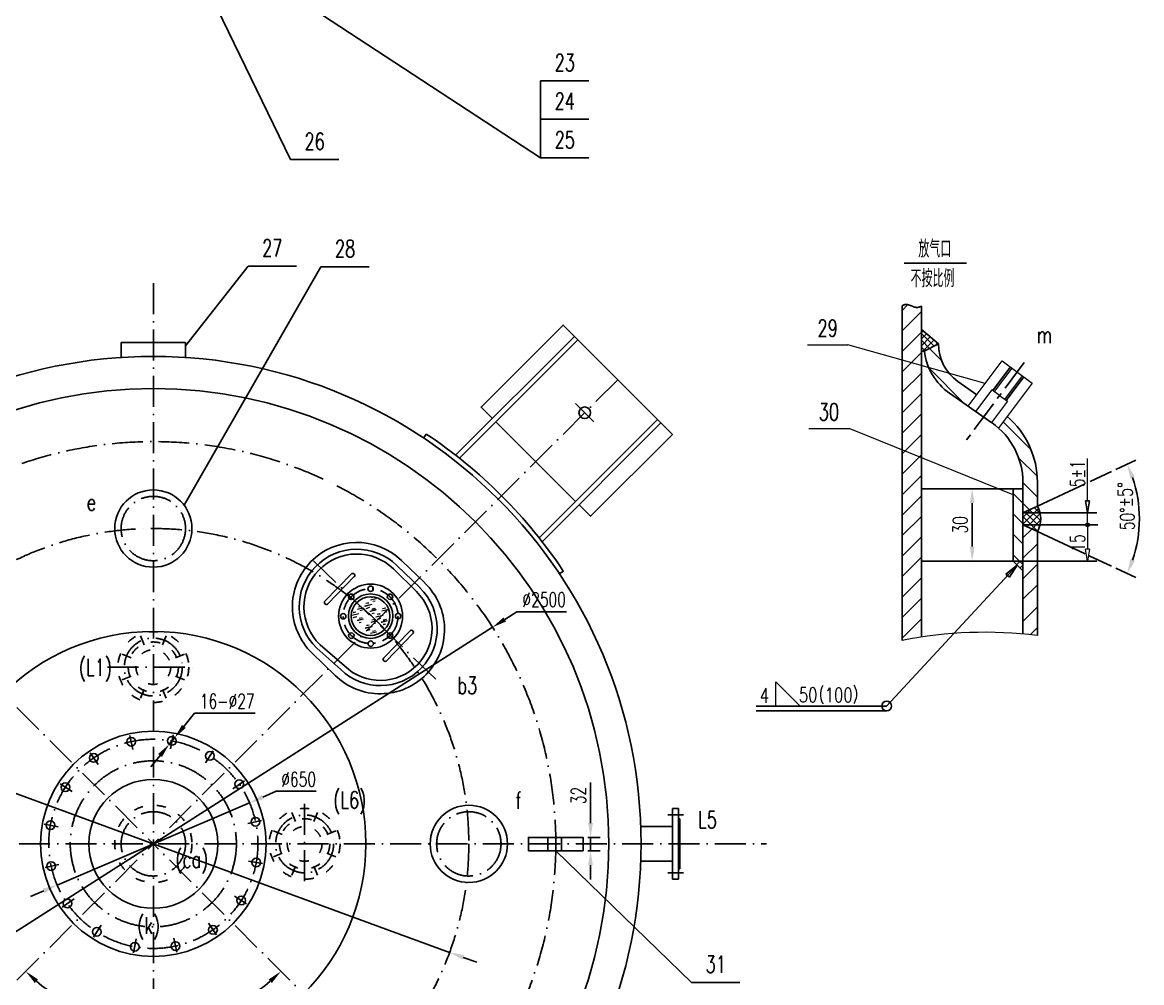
# Model space of a CAD drawing. Extents: x 12993 to 21903, y 2707 to 15322.
# Drawn here: x 15359 to 18836, y 4799 to 7783 of the extents above; entities that cross this region are included whole.
import ezdxf
from ezdxf.enums import TextEntityAlignment as Align

# ---------------------------------------------------------------- set-up
doc = ezdxf.new("R2010")
doc.units = 0
doc.header["$LTSCALE"] = 8
for name, pattern in [('ACAD_ISO03W100', [30, 12, -18]), ('ACAD_ISO10W100', [18, 12, -3, 0, -3]), ('CENTER', [2, 1.25, -0.25, 0.25, -0.25]), ('HIDDEN', [0.375, 0.25, -0.125])]:
    doc.linetypes.add(name, pattern=pattern)
for name, color, linetype in [('1', 1, 'Continuous'), ('2', 7, 'CENTER'), ('3', 7, 'HIDDEN'), ('5', 7, 'Continuous'), ('sb', 1, 'Continuous'), ('tank', 1, 'Continuous'), ('tankx', 2, 'ACAD_ISO10W100'), ('tanky', 7, 'Continuous'), ('图层2', 4, 'ACAD_ISO10W100')]:
    doc.layers.add(name, color=color, linetype=linetype)
doc.styles.add('hzfs', font='simplex.shx', dxfattribs={"width": 0.7, "bigfont": 'hzfs.shx'})
doc.styles.get("Standard").update_dxf_attribs({"font": 'txt', "width": 0.7, "bigfont": 'hztxt.shx'})
doc.dimstyles.new('PVCAD$0', dxfattribs={"dimscale": 15, "dimtxt": 3, "dimasz": 3, "dimexe": 2, "dimexo": 1, "dimgap": 1, "dimtad": 1, "dimdec": 0, "dimzin": 0, "dimdsep": 46, "dimtxsty": 'hzfs', "dimcen": 2.5, "dimclrd": 4, "dimclre": 4, "dimadec": 0, "dimazin": 0, "dimtfac": 1, "dimtmove": 0, "dimatfit": 0, "dimfxl": 1, "dimarcsym": 0})
doc.dimstyles.new('PVCAD$2', dxfattribs={"dimscale": 15, "dimtxt": 3, "dimasz": 3, "dimexe": 2, "dimexo": 1, "dimgap": 1, "dimtad": 2, "dimtih": 1, "dimdec": 0, "dimzin": 0, "dimdsep": 46, "dimtxsty": 'hzfs', "dimcen": 2.5, "dimclrd": 4, "dimclre": 4, "dimadec": 0, "dimazin": 0, "dimtfac": 1, "dimtmove": 0, "dimatfit": 0, "dimfxl": 1, "dimarcsym": 0})
doc.dimstyles.new('PVCAD$3', dxfattribs={"dimscale": 15, "dimtxt": 3, "dimasz": 3, "dimexe": 2, "dimexo": 1, "dimgap": 1, "dimtad": 1, "dimtoh": 1, "dimdec": 0, "dimzin": 0, "dimdsep": 46, "dimtxsty": 'hzfs', "dimcen": 2.5, "dimclrd": 4, "dimclre": 4, "dimadec": 0, "dimazin": 0, "dimtfac": 1, "dimtmove": 0, "dimatfit": 0, "dimfxl": 1, "dimarcsym": 0})

# ---------------------------------------------------------------- blocks, each defined once
blk = doc.blocks.new('*D40')
at = {"layer": '1', "color": 4, "lineweight": -2}
blk.add_arc((15766.1, 5230), 560.4, 229.6019, 265.3981, dxfattribs=at)
at = {"layer": '1', "color": 4}
for points in [[(15397.8, 4797.7), (15408, 4808.7), (15369.8, 4833.7)], [(15721.4, 4678.9), (15720.8, 4663.9), (15766.1, 4669.6)]]:
    blk.add_solid(points, dxfattribs=at)
at = {"layer": 'Defpoints', "color": 0}
for p in [(15766.1, 6972.8), (15766.1, 5230), (15485.9, 4744.7), (14323.6, 3787.5), (15766.1, 3434.9)]:
    blk.add_point(p, dxfattribs=at)
at = {"layer": '1', "color": 0, "insert": (15532.4, 4661.7), "char_height": 45, "attachment_point": 5, "style": 'hzfs'}
blk.add_mtext('45°', dxfattribs=at)
blk = doc.blocks.new('*D41')
at = {"layer": '1', "color": 4, "lineweight": -2}
blk.add_arc((15766.1, 5230), 560.4, 274.6022, 310.3978, dxfattribs=at)
at = {"layer": '1', "color": 4}
for points in [[(16124.2, 4808.7), (16134.4, 4797.7), (16162.4, 4833.7)], [(15811.4, 4663.9), (15810.8, 4678.9), (15766.1, 4669.6)]]:
    blk.add_solid(points, dxfattribs=at)
at = {"layer": 'Defpoints', "color": 0}
for p in [(15766.1, 6972.8), (15766.1, 5230), (16046.3, 4744.7), (17208.6, 3787.5), (15766.1, 3434.9)]:
    blk.add_point(p, dxfattribs=at)
at = {"layer": '1', "color": 0, "insert": (15999.7, 4661.7), "char_height": 45, "attachment_point": 5, "style": 'hzfs'}
blk.add_mtext('45°', dxfattribs=at)
blk = doc.blocks.new('*D42')
at = {"layer": '2', "color": 4, "linetype": 'ByBlock', "lineweight": -2}
for p, q in [((14761.4, 5598.1), (14612.9, 5598.1)), ((14803.7, 5582.6), (14761.4, 5598.1)), ((16686.3, 4892.8), (14845.9, 5567.2)), ((16728.5, 4877.3), (16770.8, 4861.9))]:
    blk.add_line(p, q, dxfattribs=at)
at = {"layer": '2', "color": 4, "linetype": 'ByBlock'}
for points in [[(14806.3, 5589.7), (14801.1, 5575.6), (14845.9, 5567.2)], [(16731.1, 4884.4), (16725.9, 4870.3), (16686.3, 4892.8)]]:
    blk.add_solid(points, dxfattribs=at)
at = {"layer": 'Defpoints', "color": 0, "linetype": 'ByBlock'}
for p in [(14845.9, 5567.2), (16686.3, 4892.8)]:
    blk.add_point(p, dxfattribs=at)
at = {"layer": '2', "color": 0, "linetype": 'ByBlock', "insert": (14679.7, 5635.6), "char_height": 45, "attachment_point": 5, "style": 'hzfs'}
blk.add_mtext('∅1960', dxfattribs=at)
blk = doc.blocks.new('*D43')
at = {"layer": '2', "color": 4, "linetype": 'ByBlock', "lineweight": -2}
for p, q in [((16106.3, 5375.6), (16147.6, 5393.3)), ((16147.6, 5393.3), (16272.1, 5393.3)), ((15467.3, 5102.1), (16064.9, 5357.9)), ((15425.9, 5084.4), (15384.6, 5066.7))]:
    blk.add_line(p, q, dxfattribs=at)
at = {"layer": '2', "color": 4, "linetype": 'ByBlock'}
for points in [[(16103.3, 5382.5), (16109.2, 5368.7), (16064.9, 5357.9)], [(15423, 5091.3), (15428.9, 5077.5), (15467.3, 5102.1)]]:
    blk.add_solid(points, dxfattribs=at)
at = {"layer": 'Defpoints', "color": 0, "linetype": 'ByBlock'}
for p in [(16064.9, 5357.9), (15467.3, 5102.1)]:
    blk.add_point(p, dxfattribs=at)
at = {"layer": '2', "color": 0, "linetype": 'ByBlock', "insert": (16217.4, 5430.8), "char_height": 45, "attachment_point": 5, "style": 'hzfs'}
blk.add_mtext('∅650', dxfattribs=at)
blk = doc.blocks.new('*D44')
at = {"layer": '2', "color": 4, "linetype": 'ByBlock', "lineweight": -2}
for p, q in [((15861, 5595.1), (15894.4, 5635.9)), ((15894.4, 5635.9), (16081.9, 5635.9)), ((15815.4, 5539.4), (15832.5, 5560.3)), ((15786.9, 5504.5), (15758.4, 5469.7))]:
    blk.add_line(p, q, dxfattribs=at)
at = {"layer": '2', "color": 4, "linetype": 'ByBlock'}
for points in [[(15855.2, 5599.8), (15866.8, 5590.3), (15832.5, 5560.3)], [(15781.1, 5509.3), (15792.7, 5499.8), (15815.4, 5539.4)]]:
    blk.add_solid(points, dxfattribs=at)
at = {"layer": 'Defpoints', "color": 0, "linetype": 'ByBlock'}
for p in [(15815.4, 5539.4), (15832.5, 5560.3)]:
    blk.add_point(p, dxfattribs=at)
at = {"layer": '2', "color": 0, "linetype": 'ByBlock', "insert": (15995.7, 5673.4), "char_height": 45, "attachment_point": 5, "style": 'hzfs'}
blk.add_mtext('16-∅27', dxfattribs=at)
blk = doc.blocks.new('*D49')
at = {"layer": '2', "color": 4, "linetype": 'ByBlock', "lineweight": -2}
for p, q in [((16857.5, 5927.3), (16895.4, 5951.6)), ((16895.4, 5951.6), (17049.9, 5951.6)), ((14712.6, 4556.9), (16819.6, 5903.1)), ((14674.7, 4532.6), (14636.8, 4508.4))]:
    blk.add_line(p, q, dxfattribs=at)
at = {"layer": '2', "color": 4, "linetype": 'ByBlock'}
for points in [[(16853.5, 5933.7), (16861.5, 5921), (16819.6, 5903.1)], [(14670.7, 4539), (14678.7, 4526.3), (14712.6, 4556.9)]]:
    blk.add_solid(points, dxfattribs=at)
at = {"layer": 'Defpoints', "color": 0, "linetype": 'ByBlock'}
for p in [(16819.6, 5903.1), (14712.6, 4556.9)]:
    blk.add_point(p, dxfattribs=at)
at = {"layer": '2', "color": 0, "linetype": 'ByBlock', "insert": (16980.2, 5989.1), "char_height": 45, "attachment_point": 5, "style": 'hzfs'}
blk.add_mtext('∅2500', dxfattribs=at)
blk = doc.blocks.new('*D97')
at = {"color": 4, "linetype": 'ByBlock', "lineweight": -2}
for p, q in [((18294.7, 6333.9), (18279.7, 6333.9)), ((18309.7, 6288.9), (18309.7, 6153.9)), ((18294.7, 6108.9), (18279.7, 6108.9))]:
    blk.add_line(p, q, dxfattribs=at)
at = {"color": 4, "linetype": 'ByBlock'}
for points in [[(18302.2, 6288.9), (18317.2, 6288.9), (18309.7, 6333.9)], [(18302.2, 6153.9), (18317.2, 6153.9), (18309.7, 6108.9)]]:
    blk.add_solid(points, dxfattribs=at)
at = {"layer": 'Defpoints', "color": 0, "linetype": 'ByBlock'}
for p in [(18309.7, 6333.9), (18309.7, 6108.9), (18309.7, 6108.9)]:
    blk.add_point(p, dxfattribs=at)
at = {"color": 0, "linetype": 'ByBlock', "lineweight": 13, "insert": (18272.2, 6221.4), "char_height": 45, "attachment_point": 5, "rotation": 90, "style": 'hzfs'}
blk.add_mtext('30', dxfattribs=at)
blk = doc.blocks.new('*D98')
at = {"color": 4, "linetype": 'ByBlock', "lineweight": -2}
for p, q in [((18756.2, 6393.7), (18818.5, 6422.8)), ((18756.2, 6086.7), (18818.5, 6057.6))]:
    blk.add_line(p, q, dxfattribs=at)
blk.add_arc((18427, 6240.2), 402, 341.4166, 18.5834, dxfattribs=at)
at = {"color": 4, "linetype": 'ByBlock'}
for points in [[(18801.1, 6365.5), (18815, 6371.1), (18791.3, 6410.1)], [(18815, 6109.3), (18801.1, 6114.9), (18791.3, 6070.3)]]:
    blk.add_solid(points, dxfattribs=at)
at = {"layer": 'Defpoints', "color": 0, "linetype": 'ByBlock'}
for p in [(18742.6, 6387.4), (18676.5, 6356.5), (18824.7, 6181.9), (18672.9, 6125.5), (18742.6, 6093)]:
    blk.add_point(p, dxfattribs=at)
at = {"color": 0, "linetype": 'ByBlock', "insert": (18791.5, 6240.2), "char_height": 45, "attachment_point": 5, "rotation": 90, "style": 'hzfs'}
blk.add_mtext('50°', dxfattribs=at)
blk = doc.blocks.new('_ClosedBlank')
at = {"color": 0, "linetype": 'ByBlock', "lineweight": -2}
for p, q in [((-1, 0.167), (0, 0)), ((-1, 0.167), (-1, -0.167)), ((0, 0), (-1, -0.167))]:
    blk.add_line(p, q, dxfattribs=at)
blk = doc.blocks.new('*D99')
at = {"color": 4, "linetype": 'ByBlock', "lineweight": -2}
for p, q in [((17124.1, 5294.8), (17124.1, 5420.8)), ((17116.1, 5249.8), (17154.1, 5249.8)), ((17124.1, 5208.8), (17124.1, 5249.8)), ((17116.1, 5208.8), (17154.1, 5208.8)), ((17124.1, 5163.8), (17124.1, 5118.8))]:
    blk.add_line(p, q, dxfattribs=at)
at = {"color": 4, "linetype": 'ByBlock'}
for points in [[(17116.6, 5294.8), (17131.6, 5294.8), (17124.1, 5249.8)], [(17116.6, 5163.8), (17131.6, 5163.8), (17124.1, 5208.8)]]:
    blk.add_solid(points, dxfattribs=at)
at = {"layer": 'Defpoints', "color": 0, "linetype": 'ByBlock'}
for p in [(17101.1, 5249.8), (17124.1, 5249.8), (17101.1, 5208.8)]:
    blk.add_point(p, dxfattribs=at)
at = {"color": 0, "linetype": 'ByBlock', "insert": (17086.6, 5380.3), "char_height": 45, "attachment_point": 5, "rotation": 90, "style": 'hzfs'}
blk.add_mtext('32', dxfattribs=at)

msp = doc.modelspace()

# ---------------------------------------------------------------- linework, layer by layer
at = {"linetype": 'ByBlock'}
for p, q in [((15854.7, 8053.6), (16192.1, 7357.2)), ((17016.1, 5208.8), (17438.2, 4799.5))]:
    msp.add_line(p, q, dxfattribs=at)
for p, q in [((18092.2, 6902.3), (18092.2, 6902.3)), ((18092.2, 6902.3), (18092.2, 6902.3)), ((18092.2, 6902.3), (18092.3, 6902.3)), ((18092.3, 6902.3), (18092.5, 6902.4)), ((18092.5, 6902.4), (18092.8, 6902.6)), ((18092.8, 6902.6), (18093.2, 6902.9)), ((18093.2, 6902.9), (18093.8, 6903.2)), ((18093.8, 6903.2), (18094.7, 6903.6)), ((18094.7, 6903.6), (18095.7, 6904.2)), ((18095.7, 6904.2), (18097, 6904.8)), ((18097, 6904.8), (18098.5, 6905.5)), ((18098.5, 6905.5), (18100.2, 6906)), ((18100.2, 6906), (18102.1, 6906.5)), ((18102.1, 6906.5), (18104.3, 6906.7)), ((18104.3, 6906.7), (18106.6, 6906.7)), ((18106.6, 6906.7), (18109.2, 6906.3)), ((18109.2, 6906.3), (18112, 6905.6)), ((18112, 6905.6), (18114.9, 6904.6)), ((18114.9, 6904.6), (18117.9, 6903.4)), ((18117.9, 6903.4), (18121, 6902.1)), ((18121, 6902.1), (18124.1, 6900.8)), ((18124.1, 6900.8), (18127.2, 6899.6)), ((18127.2, 6899.6), (18130.2, 6898.5)), ((18130.2, 6898.5), (18133.1, 6897.8)), ((18133.1, 6897.8), (18135.8, 6897.4)), ((18135.8, 6897.4), (18138.4, 6897.3)), ((18138.4, 6897.3), (18140.8, 6897.5)), ((18140.8, 6897.5), (18142.9, 6897.9)), ((18142.9, 6897.9), (18144.9, 6898.4)), ((18144.9, 6898.4), (18146.6, 6899)), ((18146.6, 6899), (18148.1, 6899.6)), ((18148.1, 6899.6), (18149.3, 6900.1)), ((18149.3, 6900.1), (18150.2, 6900.5)), ((18150.2, 6900.5), (18151, 6900.8)), ((18151, 6900.8), (18151.5, 6901.1)), ((18151.5, 6901.1), (18151.8, 6901.2)), ((18151.8, 6901.2), (18152, 6901.3)), ((18152, 6901.3), (18152.2, 6901.4)), ((18152.1, 6901.3), (18152.2, 6901.4))]:
    msp.add_line(p, q)
at = {"linetype": 'ByBlock', "lineweight": 13}
for p, q in [((18350.2, 6660.8), (17923.2, 6781.5)), ((18437.2, 6315.2), (17927.2, 6521.3))]:
    msp.add_line(p, q, dxfattribs=at)
at = {"color": 4, "linetype": 'ByBlock', "lineweight": 13}
for p, q in [((18668.1, 6296.4), (18668.1, 6427.2)), ((18684.6, 6258.9), (18643.1, 6258.9)), ((18668.1, 6221.4), (18668.1, 6258.9)), ((18684.6, 6221.4), (18643.1, 6221.4)), ((18687, 6221.4), (18643.1, 6221.4)), ((18668.1, 6221.4), (18668.1, 6146.4)), ((18668.1, 6183.9), (18668.1, 6146.4)), ((18684.6, 6108.9), (18643.1, 6108.9))]:
    msp.add_line(p, q, dxfattribs=at)
at = {"lineweight": 5}
for p, q in [((16457.5, 5991.6), (16440.6, 5987.1)), ((16457.7, 5991.7), (16440.7, 5987.2)), ((16457.6, 5991.6), (16440.7, 5987.1)), ((16457.6, 5991.5), (16440.7, 5987)), ((16457.7, 5991.6), (16440.8, 5987.1)), ((16457.7, 5991.6), (16440.8, 5987.1)), ((16457.7, 5991.5), (16440.8, 5987)), ((16457.7, 5991.4), (16440.8, 5986.9)), ((16457.7, 5991.4), (16440.8, 5986.9)), ((16457.8, 5991.6), (16440.9, 5987.1)), ((16457.8, 5991.4), (16440.9, 5986.9)), ((16457.9, 5991.5), (16441, 5987)), ((16452.9, 5996.4), (16443.8, 5994.2)), ((16455.2, 5984.5), (16448.2, 5982.9)), ((16404.3, 5945.3), (16382.4, 5940)), ((16404.2, 5945.2), (16382.4, 5939.9)), ((16404.3, 5945.2), (16382.4, 5939.9)), ((16404.4, 5945.4), (16382.5, 5940.1)), ((16404.4, 5945.2), (16382.5, 5939.9)), ((16404.4, 5945.1), (16382.5, 5939.8)), ((16404.4, 5945.4), (16382.6, 5940.2)), ((16404.5, 5945.4), (16382.6, 5940.1)), ((16404.4, 5945.3), (16382.6, 5940)), ((16404.4, 5945.2), (16382.6, 5939.9)), ((16404.6, 5945.3), (16382.7, 5940)), ((16404.5, 5945.2), (16382.7, 5939.9)), ((16404.6, 5945.2), (16382.7, 5939.9)), ((16404.5, 5945.1), (16382.7, 5939.8)), ((16404.6, 5945.2), (16382.8, 5939.9)), ((16394.9, 5950), (16386.5, 5948.5)), ((16395.1, 5950.2), (16386.6, 5948.6)), ((16395, 5950.1), (16386.6, 5948.6)), ((16395, 5950), (16386.6, 5948.4)), ((16395.1, 5950), (16386.6, 5948.5)), ((16395.1, 5949.9), (16386.6, 5948.4)), ((16395.2, 5950.2), (16386.7, 5948.7)), ((16395.2, 5950.1), (16386.7, 5948.6)), ((16395.2, 5950), (16386.7, 5948.4)), ((16395.2, 5949.8), (16386.7, 5948.3)), ((16395.2, 5950.2), (16386.8, 5948.6)), ((16395.3, 5950.1), (16386.8, 5948.6)), ((16395.2, 5950), (16386.8, 5948.5)), ((16395.3, 5950), (16386.8, 5948.4)), ((16395.2, 5949.9), (16386.8, 5948.4)), ((16395.4, 5950), (16386.9, 5948.5)), ((16417.4, 5963.2), (16400.5, 5958.7)), ((16417.4, 5963.1), (16400.5, 5958.6)), ((16417.4, 5963), (16400.5, 5958.5)), ((16417.5, 5963.2), (16400.6, 5958.7)), ((16417.5, 5963.1), (16400.6, 5958.6)), ((16417.5, 5963), (16400.6, 5958.5)), ((16417.6, 5963.2), (16400.7, 5958.7)), ((16417.6, 5963), (16400.7, 5958.5)), ((16417.6, 5962.9), (16400.7, 5958.4)), ((16417.7, 5963.1), (16400.8, 5958.6)), ((16417.7, 5963), (16400.8, 5958.5)), ((16417.7, 5963), (16400.8, 5958.5)), ((16412.8, 5968), (16403.6, 5965.7)), ((16415.1, 5956), (16408, 5954.5)), ((16444.4, 5973.7), (16422.5, 5968.4)), ((16444.4, 5973.8), (16422.6, 5968.5)), ((16444.5, 5973.8), (16422.6, 5968.5)), ((16444.4, 5973.6), (16422.6, 5968.3)), ((16444.6, 5973.9), (16422.7, 5968.6)), ((16444.6, 5973.8), (16422.7, 5968.5)), ((16444.5, 5973.7), (16422.7, 5968.4)), ((16444.6, 5973.6), (16422.7, 5968.3)), ((16444.5, 5973.5), (16422.7, 5968.3)), ((16444.6, 5973.5), (16422.7, 5968.2)), ((16444.6, 5973.8), (16422.8, 5968.5)), ((16444.6, 5973.7), (16422.8, 5968.4)), ((16444.6, 5973.5), (16422.8, 5968.3)), ((16444.7, 5973.8), (16422.9, 5968.5)), ((16444.8, 5973.7), (16422.9, 5968.4)), ((16444.7, 5973.6), (16422.9, 5968.3)), ((16436.7, 5964.4), (16426.2, 5960.7)), ((16436.8, 5964.4), (16426.2, 5960.7)), ((16436.8, 5964.3), (16426.2, 5960.6)), ((16436.9, 5964.5), (16426.3, 5960.8)), ((16436.9, 5964.4), (16426.3, 5960.7)), ((16436.9, 5964.2), (16426.3, 5960.5)), ((16436.9, 5964.6), (16426.4, 5960.9)), ((16437, 5964.5), (16426.4, 5960.8)), ((16436.9, 5964.4), (16426.4, 5960.8)), ((16437, 5964.4), (16426.4, 5960.7)), ((16436.9, 5964.3), (16426.4, 5960.6)), ((16436.9, 5964.2), (16426.4, 5960.5)), ((16437, 5964.2), (16426.4, 5960.5)), ((16437.1, 5964.5), (16426.5, 5960.8)), ((16437.1, 5964.3), (16426.5, 5960.6)), ((16435.1, 5978.5), (16426.6, 5977)), ((16437.1, 5964.4), (16426.6, 5960.7)), ((16435.2, 5978.6), (16426.7, 5977)), ((16435.2, 5978.4), (16426.7, 5976.9)), ((16435.3, 5978.7), (16426.8, 5977.2)), ((16435.2, 5978.6), (16426.8, 5977.1)), ((16435.3, 5978.6), (16426.8, 5977)), ((16435.2, 5978.5), (16426.8, 5977)), ((16435.2, 5978.4), (16426.8, 5976.8)), ((16435.3, 5978.4), (16426.8, 5976.9)), ((16435.3, 5978.3), (16426.8, 5976.7)), ((16435.4, 5978.6), (16426.9, 5977.1)), ((16435.4, 5978.5), (16426.9, 5977)), ((16435.4, 5978.4), (16426.9, 5976.8)), ((16435.4, 5978.6), (16427, 5977)), ((16435.5, 5978.5), (16427, 5977)), ((16435.4, 5978.4), (16427, 5976.9)), ((16457.3, 5956.9), (16439, 5952.4)), ((16457.4, 5957), (16439.1, 5952.5)), ((16457.4, 5956.8), (16439.1, 5952.3)), ((16457.5, 5957.1), (16439.2, 5952.5)), ((16457.5, 5957.1), (16439.2, 5952.6)), ((16457.5, 5957), (16439.2, 5952.5)), ((16457.5, 5956.9), (16439.2, 5952.4)), ((16457.5, 5956.8), (16439.2, 5952.2)), ((16457.6, 5956.8), (16439.2, 5952.3)), ((16457.6, 5956.7), (16439.2, 5952.2)), ((16457.6, 5957.1), (16439.3, 5952.5)), ((16457.6, 5956.9), (16439.3, 5952.4)), ((16457.6, 5956.8), (16439.3, 5952.3)), ((16457.7, 5957), (16439.4, 5952.5)), ((16457.8, 5956.9), (16439.4, 5952.4)), ((16457.7, 5956.8), (16439.4, 5952.3)), ((16452.2, 5946.9), (16445.1, 5945.3)), ((16454.4, 5961.1), (16445.3, 5958.8)), ((16445.3, 5958.8), (16445.8, 5959)), ((16454.6, 5961.3), (16445.4, 5959)), ((16454.5, 5961.2), (16445.4, 5958.9)), ((16454.6, 5961.1), (16445.4, 5958.9)), ((16454.5, 5961), (16445.4, 5958.8)), ((16454.6, 5961), (16445.4, 5958.7)), ((16454.7, 5961.3), (16445.5, 5959.1)), ((16454.7, 5961.2), (16445.5, 5958.9)), ((16454.7, 5961), (16445.5, 5958.8)), ((16454.7, 5960.9), (16445.5, 5958.6)), ((16454.7, 5961.3), (16445.6, 5959)), ((16454.8, 5961.2), (16445.6, 5958.9)), ((16454.7, 5961.1), (16445.6, 5958.9)), ((16454.7, 5961), (16445.6, 5958.7)), ((16454.8, 5961), (16445.6, 5958.8)), ((16454.9, 5961.1), (16445.7, 5958.9)), ((16492.5, 5957.6), (16475.6, 5953.1)), ((16492.6, 5957.7), (16475.7, 5953.2)), ((16492.6, 5957.5), (16475.7, 5953)), ((16492.8, 5957.8), (16475.8, 5953.3)), ((16492.7, 5957.7), (16475.8, 5953.2)), ((16492.7, 5957.6), (16475.8, 5953.1)), ((16492.7, 5957.5), (16475.8, 5953)), ((16492.8, 5957.7), (16475.9, 5953.2)), ((16492.8, 5957.7), (16475.9, 5953.2)), ((16492.8, 5957.6), (16475.9, 5953.1)), ((16492.8, 5957.5), (16475.9, 5953)), ((16492.8, 5957.5), (16475.9, 5953)), ((16492.8, 5957.4), (16475.9, 5952.9)), ((16492.9, 5957.7), (16476, 5953.2)), ((16492.9, 5957.5), (16476, 5953)), ((16493, 5957.6), (16476.1, 5953.1)), ((16487.5, 5962.5), (16478.4, 5960.2)), ((16487.6, 5962.5), (16478.4, 5960.3)), ((16487.6, 5962.4), (16478.4, 5960.1)), ((16487.7, 5962.6), (16478.5, 5960.3)), ((16487.7, 5962.5), (16478.5, 5960.2)), ((16487.7, 5962.3), (16478.5, 5960.1)), ((16487.7, 5962.7), (16478.6, 5960.4)), ((16487.8, 5962.6), (16478.6, 5960.4)), ((16487.7, 5962.5), (16478.6, 5960.3)), ((16487.8, 5962.5), (16478.6, 5960.2)), ((16487.7, 5962.4), (16478.6, 5960.1)), ((16487.7, 5962.3), (16478.6, 5960)), ((16487.8, 5962.3), (16478.6, 5960.1)), ((16487.9, 5962.5), (16478.7, 5960.3)), ((16487.9, 5962.4), (16478.7, 5960.1)), ((16487.9, 5962.5), (16478.8, 5960.2)), ((16489.9, 5950.6), (16482.8, 5949)), ((16489.8, 5950.5), (16482.8, 5949)), ((16489.9, 5950.4), (16482.8, 5948.9)), ((16490, 5950.6), (16482.9, 5949.1)), ((16490, 5950.5), (16482.9, 5949)), ((16490, 5950.3), (16482.9, 5948.8)), ((16490, 5950.7), (16483, 5949.2)), ((16490, 5950.6), (16483, 5949)), ((16490, 5950.4), (16483, 5948.9)), ((16490, 5950.3), (16483, 5948.7)), ((16490.1, 5950.6), (16483.1, 5949.1)), ((16490.2, 5950.6), (16483.1, 5949)), ((16490.1, 5950.5), (16483.1, 5949)), ((16490.2, 5950.4), (16483.1, 5948.9)), ((16490.1, 5950.3), (16483.1, 5948.8)), ((16490.2, 5950.5), (16483.2, 5949)), ((16404.4, 5945), (16382.6, 5939.7)), ((16396.6, 5935.9), (16386, 5932.2)), ((16396.6, 5936), (16386.1, 5932.3)), ((16396.6, 5935.8), (16386.1, 5932.1)), ((16396.7, 5936.1), (16386.2, 5932.4)), ((16396.8, 5936.1), (16386.2, 5932.4)), ((16396.8, 5936), (16386.2, 5932.3)), ((16396.7, 5935.9), (16386.2, 5932.2)), ((16396.7, 5935.8), (16386.2, 5932.1)), ((16396.8, 5935.8), (16386.2, 5932.1)), ((16396.8, 5935.7), (16386.2, 5932)), ((16396.9, 5936.1), (16386.3, 5932.4)), ((16396.9, 5935.9), (16386.3, 5932.2)), ((16396.9, 5935.8), (16386.3, 5932.1)), ((16396.9, 5936), (16386.4, 5932.3)), ((16397, 5935.9), (16386.4, 5932.2)), ((16396.9, 5935.8), (16386.4, 5932.2)), ((16417.2, 5928.5), (16398.9, 5923.9)), ((16417.3, 5928.5), (16398.9, 5924)), ((16417.3, 5928.6), (16399, 5924.1)), ((16417.3, 5928.5), (16399, 5923.9)), ((16417.3, 5928.4), (16399, 5923.9)), ((16417.3, 5928.3), (16399, 5923.8)), ((16417.4, 5928.7), (16399.1, 5924.1)), ((16417.4, 5928.5), (16399.1, 5924)), ((16417.4, 5928.4), (16399.1, 5923.9)), ((16417.4, 5928.2), (16399.1, 5923.7)), ((16417.5, 5928.6), (16399.2, 5924.1)), ((16417.5, 5928.5), (16399.2, 5923.9)), ((16417.5, 5928.5), (16399.2, 5924)), ((16417.6, 5928.4), (16399.2, 5923.9)), ((16417.5, 5928.3), (16399.2, 5923.8)), ((16417.6, 5928.5), (16399.3, 5923.9)), ((16412, 5918.4), (16405, 5916.9)), ((16414.3, 5932.7), (16405.1, 5930.4)), ((16405.1, 5930.4), (16405.7, 5930.5)), ((16414.4, 5932.7), (16405.2, 5930.5)), ((16414.4, 5932.6), (16405.2, 5930.3)), ((16414.4, 5932.8), (16405.3, 5930.5)), ((16414.4, 5932.7), (16405.3, 5930.4)), ((16414.4, 5932.5), (16405.3, 5930.2)), ((16414.5, 5932.9), (16405.4, 5930.6)), ((16414.6, 5932.8), (16405.4, 5930.5)), ((16414.5, 5932.7), (16405.4, 5930.5)), ((16414.6, 5932.7), (16405.4, 5930.4)), ((16414.5, 5932.6), (16405.4, 5930.3)), ((16414.6, 5932.5), (16405.4, 5930.3)), ((16414.5, 5932.4), (16405.4, 5930.2)), ((16414.7, 5932.7), (16405.5, 5930.5)), ((16414.7, 5932.6), (16405.5, 5930.3)), ((16414.7, 5932.7), (16405.6, 5930.4)), ((16458.9, 5922.9), (16442, 5918.4)), ((16458.9, 5922.9), (16442, 5918.4)), ((16458.9, 5922.8), (16442, 5918.3)), ((16459, 5923), (16442.1, 5918.5)), ((16459, 5922.9), (16442.1, 5918.4)), ((16459, 5922.7), (16442.1, 5918.2)), ((16459.1, 5922.9), (16442.2, 5918.4)), ((16459.1, 5922.9), (16442.2, 5918.4)), ((16459.1, 5922.8), (16442.2, 5918.3)), ((16459.1, 5922.7), (16442.2, 5918.2)), ((16459.1, 5922.7), (16442.2, 5918.2)), ((16459.2, 5922.8), (16442.3, 5918.3)), ((16454.3, 5927.7), (16445.1, 5925.5)), ((16456.6, 5915.8), (16449.5, 5914.2)), ((16479.4, 5939.7), (16457.5, 5934.4)), ((16479.5, 5939.8), (16457.6, 5934.5)), ((16479.5, 5939.6), (16457.6, 5934.4)), ((16479.5, 5939.9), (16457.7, 5934.6)), ((16479.6, 5939.9), (16457.7, 5934.6)), ((16479.6, 5939.8), (16457.7, 5934.5)), ((16479.5, 5939.7), (16457.7, 5934.4)), ((16479.5, 5939.6), (16457.7, 5934.3)), ((16479.7, 5939.9), (16457.8, 5934.6)), ((16479.7, 5939.7), (16457.8, 5934.4)), ((16479.6, 5939.6), (16457.8, 5934.4)), ((16479.7, 5939.6), (16457.8, 5934.3)), ((16479.6, 5939.5), (16457.8, 5934.2)), ((16479.7, 5939.8), (16457.9, 5934.5)), ((16479.7, 5939.6), (16457.9, 5934.4)), ((16479.8, 5939.7), (16458, 5934.4)), ((16471.7, 5930.4), (16461.2, 5926.7)), ((16471.8, 5930.5), (16461.3, 5926.8)), ((16471.9, 5930.5), (16461.3, 5926.8)), ((16471.9, 5930.4), (16461.3, 5926.7)), ((16471.8, 5930.3), (16461.3, 5926.6)), ((16471.9, 5930.3), (16461.3, 5926.6)), ((16472, 5930.6), (16461.4, 5926.9)), ((16472, 5930.5), (16461.4, 5926.8)), ((16472, 5930.3), (16461.4, 5926.6)), ((16472, 5930.2), (16461.4, 5926.5)), ((16472, 5930.5), (16461.5, 5926.9)), ((16472.1, 5930.5), (16461.5, 5926.8)), ((16472, 5930.4), (16461.5, 5926.7)), ((16472, 5930.3), (16461.5, 5926.6)), ((16472.1, 5930.3), (16461.5, 5926.6)), ((16472.2, 5930.4), (16461.6, 5926.7)), ((16470.2, 5944.6), (16461.7, 5943)), ((16470.1, 5944.5), (16461.7, 5943)), ((16470.2, 5944.5), (16461.7, 5942.9)), ((16470.3, 5944.7), (16461.8, 5943.1)), ((16470.3, 5944.5), (16461.8, 5943)), ((16470.3, 5944.4), (16461.8, 5942.8)), ((16470.3, 5944.7), (16461.9, 5943.2)), ((16470.4, 5944.7), (16461.9, 5943.1)), ((16470.3, 5944.6), (16461.9, 5943.1)), ((16470.3, 5944.5), (16461.9, 5942.9)), ((16470.4, 5944.5), (16461.9, 5943)), ((16470.4, 5944.4), (16461.9, 5942.8)), ((16470.3, 5944.3), (16461.9, 5942.8)), ((16470.5, 5944.6), (16462, 5943.1)), ((16470.5, 5944.5), (16462, 5942.9)), ((16470.5, 5944.5), (16462.1, 5943)), ((16492.4, 5922.9), (16474, 5918.4)), ((16492.4, 5923), (16474.1, 5918.5)), ((16492.4, 5922.9), (16474.1, 5918.3)), ((16492.5, 5923.1), (16474.2, 5918.6)), ((16492.5, 5922.9), (16474.2, 5918.4)), ((16492.5, 5922.8), (16474.2, 5918.3)), ((16492.6, 5923.2), (16474.3, 5918.6)), ((16492.6, 5923.1), (16474.3, 5918.6)), ((16492.6, 5923), (16474.3, 5918.5)), ((16492.6, 5922.9), (16474.3, 5918.3)), ((16492.6, 5922.9), (16474.3, 5918.4)), ((16492.7, 5922.8), (16474.3, 5918.3)), ((16492.6, 5922.7), (16474.3, 5918.2)), ((16492.7, 5923), (16474.4, 5918.5)), ((16492.7, 5922.9), (16474.4, 5918.4)), ((16492.8, 5922.9), (16474.5, 5918.4)), ((16486.9, 5913), (16479.8, 5911.4)), ((16486.9, 5913), (16479.9, 5911.5)), ((16486.9, 5912.9), (16479.9, 5911.4)), ((16487.1, 5913.2), (16480, 5911.6)), ((16487, 5913.1), (16480, 5911.6)), ((16487, 5913), (16480, 5911.4)), ((16487.1, 5913), (16480, 5911.5)), ((16487.1, 5912.9), (16480, 5911.4)), ((16487, 5912.8), (16480, 5911.3)), ((16487.1, 5912.7), (16480, 5911.2)), ((16487.1, 5913.1), (16480.1, 5911.6)), ((16487.1, 5913), (16480.1, 5911.4)), ((16487.1, 5912.8), (16480.1, 5911.3)), ((16487.2, 5913), (16480.2, 5911.5)), ((16487.3, 5913), (16480.2, 5911.4)), ((16487.2, 5912.9), (16480.2, 5911.4)), ((16489.5, 5927.1), (16480.3, 5924.9)), ((16480.3, 5924.9), (16480.8, 5925)), ((16489.5, 5927.2), (16480.4, 5924.9)), ((16489.5, 5927.1), (16480.4, 5924.8)), ((16489.7, 5927.4), (16480.5, 5925.1)), ((16489.6, 5927.3), (16480.5, 5925)), ((16489.7, 5927.2), (16480.5, 5924.9)), ((16489.6, 5927.1), (16480.5, 5924.9)), ((16489.7, 5927.1), (16480.5, 5924.8)), ((16489.6, 5927), (16480.5, 5924.7)), ((16489.7, 5926.9), (16480.5, 5924.7)), ((16489.8, 5927.3), (16480.6, 5925)), ((16489.8, 5927.1), (16480.6, 5924.9)), ((16489.8, 5927), (16480.6, 5924.7)), ((16489.8, 5927.2), (16480.7, 5925)), ((16489.8, 5927.1), (16480.7, 5924.8)), ((16489.9, 5927.1), (16480.7, 5924.9)), ((16445.8, 5905.1), (16423.9, 5899.8)), ((16445.7, 5905), (16423.9, 5899.7)), ((16445.8, 5904.9), (16423.9, 5899.6)), ((16445.8, 5905.1), (16424, 5899.8)), ((16445.8, 5905), (16424, 5899.7)), ((16445.8, 5904.8), (16424, 5899.6)), ((16445.9, 5905.2), (16424.1, 5899.9)), ((16445.9, 5905.1), (16424.1, 5899.8)), ((16446, 5905.1), (16424.1, 5899.8)), ((16446, 5905), (16424.1, 5899.7)), ((16445.9, 5904.9), (16424.1, 5899.6)), ((16445.9, 5904.8), (16424.1, 5899.5)), ((16446, 5904.8), (16424.1, 5899.6)), ((16446.1, 5905.1), (16424.2, 5899.8)), ((16446.1, 5904.9), (16424.2, 5899.6)), ((16446.1, 5905), (16424.3, 5899.7)), ((16438.1, 5895.7), (16427.5, 5892)), ((16438.1, 5895.7), (16427.6, 5892.1)), ((16438.1, 5895.6), (16427.6, 5891.9)), ((16438.3, 5895.9), (16427.7, 5892.2)), ((16438.2, 5895.8), (16427.7, 5892.1)), ((16438.2, 5895.7), (16427.7, 5892)), ((16438.3, 5895.7), (16427.7, 5892.1)), ((16438.3, 5895.6), (16427.7, 5891.9)), ((16438.2, 5895.5), (16427.7, 5891.8)), ((16438.3, 5895.5), (16427.7, 5891.8)), ((16438.3, 5895.8), (16427.8, 5892.1)), ((16438.3, 5895.7), (16427.8, 5892)), ((16438.3, 5895.5), (16427.8, 5891.8)), ((16438.4, 5895.8), (16427.9, 5892.1)), ((16438.5, 5895.7), (16427.9, 5892)), ((16438.4, 5895.6), (16427.9, 5891.9)), ((16436.5, 5909.9), (16428, 5908.3)), ((16436.4, 5909.8), (16428, 5908.3)), ((16436.5, 5909.7), (16428, 5908.2)), ((16436.6, 5909.9), (16428.1, 5908.4)), ((16436.6, 5909.8), (16428.1, 5908.3)), ((16436.6, 5909.7), (16428.1, 5908.1)), ((16436.6, 5910), (16428.2, 5908.5)), ((16436.6, 5909.9), (16428.2, 5908.3)), ((16436.6, 5909.7), (16428.2, 5908.2)), ((16436.6, 5909.6), (16428.2, 5908)), ((16436.7, 5909.9), (16428.3, 5908.4)), ((16436.8, 5909.9), (16428.3, 5908.3)), ((16436.7, 5909.8), (16428.3, 5908.3)), ((16436.7, 5909.7), (16428.3, 5908.1)), ((16436.8, 5909.7), (16428.3, 5908.2)), ((16436.9, 5909.8), (16428.4, 5908.3)), ((16458.8, 5888.3), (16440.4, 5883.8)), ((16458.7, 5888.2), (16440.4, 5883.7)), ((16458.8, 5888.1), (16440.4, 5883.6)), ((16458.8, 5888.4), (16440.5, 5883.8)), ((16458.8, 5888.2), (16440.5, 5883.7)), ((16458.8, 5888.1), (16440.5, 5883.5)), ((16458.9, 5888.4), (16440.6, 5883.9)), ((16459, 5888.4), (16440.6, 5883.8)), ((16458.9, 5888.3), (16440.6, 5883.8)), ((16458.9, 5888.1), (16440.6, 5883.6)), ((16458.9, 5888), (16440.6, 5883.5)), ((16459, 5888.3), (16440.7, 5883.8)), ((16459, 5888.2), (16440.7, 5883.7)), ((16459, 5888.1), (16440.7, 5883.6)), ((16459, 5888.1), (16440.7, 5883.6)), ((16459.1, 5888.2), (16440.8, 5883.7)), ((16453.5, 5878.2), (16446.5, 5876.6)), ((16455.8, 5892.4), (16446.6, 5890.1)), ((16446.6, 5890.1), (16447.1, 5890.3)), ((16455.9, 5892.5), (16446.7, 5890.2)), ((16455.9, 5892.3), (16446.7, 5890.1)), ((16455.9, 5892.6), (16446.8, 5890.3)), ((16456, 5892.6), (16446.8, 5890.4)), ((16456, 5892.5), (16446.8, 5890.2)), ((16455.9, 5892.4), (16446.8, 5890.2)), ((16455.9, 5892.3), (16446.8, 5890)), ((16456, 5892.3), (16446.8, 5890.1)), ((16456.1, 5892.6), (16446.9, 5890.3)), ((16456.1, 5892.4), (16446.9, 5890.2)), ((16456.1, 5892.3), (16446.9, 5890)), ((16456, 5892.2), (16446.9, 5889.9)), ((16456.1, 5892.5), (16447, 5890.2)), ((16456.1, 5892.3), (16447, 5890.1)), ((16456.2, 5892.4), (16447.1, 5890.2))]:
    msp.add_line(p, q, dxfattribs=at)
at = {"color": 7, "linetype": 'ByBlock', "lineweight": 13}
for p, q in [((17699.9, 5658.4), (17699.9, 5733.4)), ((17699.9, 5733.4), (17774.9, 5658.4))]:
    msp.add_line(p, q, dxfattribs=at)
at = {"linetype": 'ByBlock', "lineweight": 13}
msp.add_circle((18668.1, 6221.4), 5.95, dxfattribs=at)
msp.add_arc((18348.4, 4567.8), 1319.7, 82.87, 101.1947, dxfattribs=at)
at = {"layer": '1'}
for p, q in [((18092.2, 6902.3), (18092.2, 5862.4)), ((18152.2, 6901.4), (18152.2, 5872.8)), ((18152.2, 6828.9), (18204.7, 6783.9)), ((18161, 6761.4), (18204.7, 6783.9)), ((18161, 6761.4), (18152.2, 6761.4)), ((18324.2, 6626.1), (18265.4, 6667.2)), ((18371.2, 6538.2), (18239.6, 6630.3)), ((18467.2, 6333.9), (18152.2, 6333.9)), ((18437.2, 6108.9), (18437.2, 6333.9)), ((18467.2, 6258.9), (18467.2, 6353.9)), ((18512.2, 6279.9), (18512.2, 6353.9)), ((18467.2, 6258.9), (18512.2, 6279.9)), ((18467.2, 5882.1), (18467.2, 6258.9)), ((18467.2, 6221.4), (18512.2, 6200.5)), ((18512.2, 5877.3), (18512.2, 6200.5)), ((18467.2, 6108.9), (18152.2, 6108.9)), ((18437.2, 6108.9), (18467.2, 6078.9))]:
    msp.add_line(p, q, dxfattribs=at)
at = {"layer": '1', "linetype": 'ByBlock', "lineweight": 13}
for p, q in [((18297.4, 6590.1), (18403, 6731.5)), ((18403, 6731.5), (18496.2, 6661.9)), ((18378.7, 6635.7), (18433.4, 6708.8)), ((18411.2, 6611.4), (18465.9, 6684.6)), ((18370.8, 6641.6), (18320.2, 6573.9)), ((18395, 6623.6), (18370.8, 6641.6)), ((18496.2, 6661.9), (18390.7, 6520.5)), ((18395, 6623.6), (18419.2, 6605.5)), ((18419.2, 6605.5), (18369.7, 6539.2))]:
    msp.add_line(p, q, dxfattribs=at)
at = {"layer": '1'}
for centre, radius in [((15766.1, 5230), 660), ((15766.1, 5230), 350), ((15823.9, 5549.8), 13.5), ((15697.1, 5547.6), 13.5), ((15580.9, 5497), 13.5), ((15941.9, 5503.3), 13.5), ((15766.1, 5230), 200.3), ((16033.1, 5415.2), 13.5), ((15492.8, 5405.8), 13.5), ((15446.3, 5287.8), 13.5), ((16083.7, 5298.9), 13.5), ((16085.9, 5172.2), 13.5), ((15448.5, 5161), 13.5), ((15499.1, 5044.7), 13.5), ((16039.4, 5054.2), 13.5), ((15951.4, 4963), 13.5), ((15590.3, 4956.7), 13.5), ((15708.3, 4910.2), 13.5), ((15835.1, 4912.4), 13.5)]:
    msp.add_circle(centre, radius, dxfattribs=at)
for centre, radius, start, end in [((18347.2, 6783.9), 142.5, 180, 235), ((18347.2, 6783.9), 187.5, 186.8921, 235), ((18242.2, 6353.9), 225, 0, 55), ((18242.2, 6353.9), 270, 0, 49.1514), ((18444.3, 6240.2), 78.7, 329.6628, 30.3372)]:
    msp.add_arc(centre, radius, start, end, dxfattribs=at)
at = {"layer": '2', "linetype": 'ByBlock'}
for p, q in [((15866.1, 6788.7), (15666.1, 6788.7)), ((15666.1, 6788.7), (15666.1, 6741.7)), ((15866.1, 6788.7), (15866.1, 6741.7))]:
    msp.add_line(p, q, dxfattribs=at)
at = {"layer": '3'}
msp.add_line((17638.7, 5643.4), (18043.8, 5643.4), dxfattribs=at)
at = {"layer": '5'}
for p, q in [((18098.4, 7035.3), (18291.6, 7035.3)), ((18092.2, 6888), (18110.3, 6906.1)), ((18092.2, 6824.3), (18152.2, 6884.3)), ((18092.2, 6760.7), (18152.2, 6820.7)), ((18152.2, 6820.7), (18156.6, 6825.1)), ((18191.5, 6777.2), (18152.2, 6816.5)), ((18152.2, 6799.5), (18168, 6815.3)), ((18152.2, 6778.3), (18179.5, 6805.6)), ((18177.5, 6769.9), (18152.2, 6795.3)), ((18156.6, 6761.4), (18190.9, 6795.8)), ((18195.6, 6779.3), (18202.3, 6786)), ((18092.2, 6697.1), (18152.2, 6757.1)), ((18163.5, 6762.7), (18152.2, 6774.1)), ((18213.8, 6733.6), (18177.5, 6769.9)), ((18374.3, 6639), (18429, 6712.1)), ((18092.2, 6633.4), (18152.2, 6693.4)), ((18285.9, 6597.9), (18175.7, 6708.2)), ((18415.7, 6608.1), (18470.3, 6681.3)), ((18092.2, 6569.8), (18152.2, 6629.8)), ((18323, 6624.5), (18315, 6632.5)), ((18092.2, 6506.1), (18152.2, 6566.1)), ((18492.6, 6454.9), (18406.2, 6541.3)), ((18092.2, 6442.5), (18152.2, 6502.5)), ((18092.2, 6378.9), (18152.2, 6438.9)), ((18511.5, 6372.3), (18453.9, 6429.9)), ((18092.2, 6315.2), (18152.2, 6375.2)), ((18676.5, 6356.5), (18742.6, 6387.4)), ((18512.2, 6308), (18467.2, 6353)), ((18512.2, 6279.9), (18658.6, 6348.2)), ((18092.2, 6251.6), (18152.2, 6311.6)), ((18467.2, 6289.4), (18437.2, 6319.4)), ((18488, 6268.6), (18467.2, 6289.4)), ((18467.2, 6223.5), (18516.1, 6272.4)), ((18467.2, 6244.7), (18493.8, 6271.3)), ((18467.2, 6258.9), (18697.1, 6258.9)), ((18473.5, 6261.9), (18519.2, 6216.2)), ((18488, 6268.6), (18522.7, 6233.9)), ((18502.4, 6275.4), (18521.2, 6256.6)), ((18092.2, 6187.9), (18152.2, 6247.9)), ((18467.2, 6225.8), (18437.2, 6255.8)), ((18467.2, 6247), (18512.7, 6201.4)), ((18475.3, 6217.7), (18467.2, 6225.8)), ((18480.2, 6215.4), (18521.3, 6256.4)), ((18494.7, 6208.6), (18522.9, 6236.8)), ((18467.2, 6162.1), (18437.2, 6192.1)), ((18467.2, 6221.4), (18699.5, 6221.4)), ((18467.2, 6221.4), (18697.1, 6221.4)), ((18467.2, 6181.1), (18494.7, 6208.6)), ((18512.2, 6200.5), (18660.8, 6131.2)), ((18092.2, 6124.3), (18152.2, 6184.3)), ((18467.2, 6117.5), (18512.2, 6162.5)), ((18092.2, 6060.7), (18152.2, 6120.7)), ((18456.7, 6108.9), (18437.2, 6128.5)), ((18672.9, 6125.5), (18742.6, 6093)), ((18043.8, 5658.4), (18449.9, 6096.2)), ((18449.9, 6096.2), (18414.3, 6068.7)), ((18449.9, 6096.2), (18425.2, 6058.6)), ((18437.3, 6108.8), (18437.4, 6108.9)), ((18447.9, 6098.2), (18458.7, 6108.9)), ((18467.2, 6098.5), (18456.7, 6108.9)), ((18458.5, 6087.6), (18467.2, 6096.2)), ((18467.2, 6108.9), (18697.1, 6108.9)), ((18467.2, 6053.8), (18512.2, 6098.8)), ((18092.2, 5997), (18152.2, 6057)), ((18414.3, 6068.7), (18425.2, 6058.6)), ((18467.2, 5990.2), (18512.2, 6035.2)), ((18092.2, 5933.4), (18152.2, 5993.4)), ((18467.2, 5921.4), (18512.2, 5966.4)), ((18092.2, 5869.7), (18152.2, 5929.7)), ((18489.3, 5879.9), (18512.2, 5902.8)), ((17638.7, 5658.4), (18043.8, 5658.4))]:
    msp.add_line(p, q, dxfattribs=at)
msp.add_circle((18043.8, 5658.4), 15, dxfattribs=at)
at = {"layer": 'sb'}
msp.add_circle((15766.1, 5230), 1515, dxfattribs=at)
at = {"layer": 'tank'}
for p, q in [((17074.2, 6806.8), (16705.2, 6437.8)), ((17084.9, 6796.2), (16717.1, 6428.5)), ((16830.3, 6541.7), (17077.8, 6294.2)), ((17332.3, 6548.7), (16964.6, 6181)), ((17342.9, 6538.1), (16974, 6169.1)), ((16605.7, 6491.1), (16614, 6503.6)), ((16583.1, 6013.9), (16512.4, 6084.6)), ((16522.7, 6095.2), (16594.5, 6025.6)), ((16609.2, 6040.8), (16537.4, 6110.4)), ((16382.4, 6069.8), (16298.2, 5983)), ((16306.8, 5974.6), (16391, 6061.5)), ((17027.2, 6069.6), (17039.7, 6077.9)), ((16480.5, 5806.1), (16564.7, 5893)), ((16573.4, 5884.6), (16489.1, 5797.8)), ((16283.9, 5849), (16359.5, 5783.4)), ((16258.9, 5823.3), (16330.7, 5753.6)), ((16273.6, 5838.4), (16348.4, 5771.9)), ((17397.1, 5340), (17379.1, 5340)), ((17379.1, 5340), (17379.1, 5120)), ((17397.1, 5120), (17397.1, 5340)), ((17401.1, 5308), (17397.1, 5308)), ((17401.1, 5152), (17401.1, 5308)), ((17379.1, 5284), (17280.1, 5284)), ((17379.1, 5176), (17280.1, 5176)), ((17397.1, 5152), (17401.1, 5152)), ((17379.1, 5120), (17397.1, 5120))]:
    msp.add_line(p, q, dxfattribs=at)
msp.add_lwpolyline([(16819.7, 6552.3), (16784.3, 6587.6), (17038.9, 6842.2), (17378.3, 6502.8), (17123.7, 6248.2), (17088.4, 6283.6)], dxfattribs=at)
msp.add_lwpolyline([(16931.1, 5208.8), (16931.1, 5249.8), (17101.1, 5249.8), (17101.1, 5208.8)], close=True, dxfattribs=at)
for centre, radius in [((15766.1, 5230), 1415), ((17106.1, 6570), 18), ((15766.1, 6210), 120), ((16441, 5937.8), 99.4), ((16441, 6022.9), 8.44), ((16441, 5937.8), 69.1), ((16380.7, 5997.8), 8.44), ((16441, 5937.8), 60.2), ((16501.3, 5998.1), 8.44), ((16355.9, 5937.4), 8.44), ((16526.5, 5937.8), 8.44), ((16381, 5877.2), 8.44), ((16501.6, 5877.5), 8.44), ((16441.4, 5852.3), 8.44), ((16746.1, 5230), 120)]:
    msp.add_circle(centre, radius, dxfattribs=at)
at = {"layer": 'tank', "color": 3, "linetype": 'ACAD_ISO03W100', "ltscale": 0.3}
for centre, radius in [((15766.1, 5779.5), 110), ((15766.1, 5779.5), 78), ((15766.1, 5779.5), 54), ((15766.1, 5230), 120), ((16236.1, 5230), 110), ((16236.1, 5230), 78), ((16236.1, 5230), 54)]:
    msp.add_circle(centre, radius, dxfattribs=at)
at = {"layer": 'tank'}
for centre, radius, start, end in [((15766.1, 5230), 1530, 33.6543, 56.3457), ((16398.1, 5966.8), 200, 45.8766, 135.8766), ((16398.1, 5966.8), 178.9, 45.8766, 225.8766), ((16398.1, 5966.8), 164.1, 45.8766, 225.8766), ((16398.1, 5966.8), 200, 135.8766, 225.8766), ((16385.7, 6064.6), 6.18, 301.8403, 121.8403), ((16471.3, 5898.6), 176.6, 225.8766, 45.8766), ((16470.6, 5896.5), 200, 315.8766, 46.1631), ((16303.5, 5979.9), 6.18, 149.9128, 329.9128), ((16471.3, 5898.6), 160.6, 225.8766, 45.8766), ((16568, 5887.7), 6.18, 329.9128, 149.9128), ((16485.9, 5803), 6.18, 121.8403, 301.8403), ((16470.6, 5896.5), 200, 225.5901, 315.8766)]:
    msp.add_arc(centre, radius, start, end, dxfattribs=at)
at = {"layer": 'tankx'}
for p, q in [((15766.1, 6972.8), (15766.1, 3434.9)), ((14323.6, 6672.5), (15766.1, 5230)), ((17208.6, 6672.5), (15766.1, 5230)), ((17077.4, 6598.6), (17134.7, 6541.3)), ((16643.2, 5741.7), (16238.8, 6133.9)), ((15725.9, 5876.5), (15737.4, 5848.8)), ((15806.3, 5876.5), (15794.8, 5848.8)), ((15669.1, 5819.7), (15696.8, 5808.2)), ((15863.1, 5819.7), (15835.4, 5808.2)), ((15623.8, 5779.5), (15909.4, 5779.5)), ((15669.1, 5739.4), (15696.8, 5750.8)), ((15863.1, 5739.4), (15835.4, 5750.8)), ((15725.9, 5682.5), (15737.4, 5710.2)), ((15806.3, 5682.5), (15794.8, 5710.2)), ((15693, 5566.5), (15702.5, 5523.1)), ((15827.4, 5568.8), (15819.5, 5525.2)), ((15569.8, 5512.9), (15595.1, 5476.4)), ((15952.4, 5519.6), (15928.4, 5482.3)), ((16049, 5426.2), (16012.6, 5401)), ((15476.5, 5416.3), (15513.8, 5392.3)), ((16236.1, 5354.1), (16236.1, 5100.5)), ((16195.9, 5327), (16207.4, 5299.3)), ((16276.3, 5327), (16264.8, 5299.3)), ((17364.1, 5320), (17413.1, 5320)), ((15427.3, 5291.3), (15470.9, 5283.4)), ((16102.6, 5303), (16059.2, 5293.6)), ((16139.1, 5270.2), (16166.8, 5258.7)), ((16333.1, 5270.2), (16305.4, 5258.7)), ((16991.6, 5208.8), (16991.6, 5249.8)), ((17034.4, 5208.8), (17034.4, 5249.8)), ((13908.1, 5230), (17670.4, 5230)), ((14323.6, 3787.5), (15766.1, 5230)), ((17208.6, 3787.5), (15766.1, 5230)), ((16139.1, 5189.8), (16166.8, 5201.3)), ((16333.1, 5189.8), (16305.4, 5201.3)), ((15429.6, 5156.9), (15473, 5166.3)), ((16104.9, 5168.7), (16061.3, 5176.6)), ((16195.9, 5133), (16207.4, 5160.7)), ((16276.3, 5133), (16264.8, 5160.7)), ((17364.1, 5140), (17413.1, 5140)), ((15483.2, 5033.7), (15519.7, 5059)), ((16055.7, 5043.7), (16018.4, 5067.7)), ((15579.8, 4940.4), (15603.8, 4977.7)), ((15962.4, 4947.1), (15937.1, 4983.5)), ((15839.2, 4893.5), (15829.7, 4936.9)), ((15704.8, 4891.2), (15712.7, 4934.8))]:
    msp.add_line(p, q, dxfattribs=at)
for centre, radius in [((15766.1, 5230), 1250.2), ((15766.1, 6210), 100), ((15766.1, 5230), 980), ((16441, 5937.8), 85.1), ((15766.1, 5779.5), 90), ((15766.1, 5230), 325), ((15766.1, 5230), 258.1), ((15766.1, 5230), 100), ((16236.1, 5230), 90), ((16746.1, 5230), 100)]:
    msp.add_circle(centre, radius, dxfattribs=at)
at = {"layer": 'tanky', "linetype": 'ByBlock'}
for p, q in [((16034.7, 7974.8), (16969.2, 7362)), ((16969.2, 7362), (16969.2, 7602)), ((16969.2, 7602), (17119.2, 7602)), ((16969.2, 7482), (17119.2, 7482)), ((16192.1, 7357.2), (16342.1, 7357.2)), ((16969.2, 7362), (17119.2, 7362)), ((15861.9, 6282.3), (16286.8, 7023.8)), ((15866.1, 6777.9), (16060.8, 7026)), ((16060.8, 7026), (16210.8, 7026)), ((16286.8, 7023.8), (16436.8, 7023.8)), ((17438.2, 4799.5), (17588.2, 4799.5))]:
    msp.add_line(p, q, dxfattribs=at)
at = {"layer": 'tanky', "linetype": 'ByBlock', "lineweight": 13}
for p, q in [((17798.2, 6781.5), (17923.2, 6781.5)), ((17802.2, 6521.3), (17927.2, 6521.3))]:
    msp.add_line(p, q, dxfattribs=at)
at = {"layer": '图层2', "linetype": 'CENTER', "ltscale": 10}
msp.add_line((18471.5, 6726), (18281.4, 6471.5), dxfattribs=at)

# ---------------------------------------------------------------- block references
at = {"color": 4, "linetype": 'ByBlock', "lineweight": 13, "xscale": 37.5, "yscale": 37.5, "zscale": 37.5, "rotation": 270}
msp.add_blockref('_ClosedBlank', (18668.1, 6108.9), dxfattribs=at)
at = {"layer": '1', "color": 0, "xscale": 37.5, "yscale": 37.5, "zscale": 37.5, "rotation": 270}
msp.add_blockref('_ClosedBlank', (18668.1, 6258.9), dxfattribs=at)

# ---------------------------------------------------------------- texts
at = {"width": 0.63}
msp.add_text('放气口', height=54, dxfattribs=at).set_placement((18142.5, 7052.1))
msp.add_text('不按比例', height=54, dxfattribs=at).set_placement((18186.4, 6960), align=Align.CENTER)
at = {"linetype": 'ByBlock', "style": 'hzfs', "width": 0.75}
msp.add_text('%%P5%%d', height=45, rotation=90, dxfattribs=at).set_placement((18807.5, 6276.1))
for s, p in [('4', (17649.7, 5668.7)), ('50', (17771.2, 5670.6)), ('100', (17851.7, 5670.1))]:
    msp.add_text(s, height=45, dxfattribs=at).set_placement(p)
at = {"color": 7, "linetype": 'ByBlock', "lineweight": 13, "style": 'hzfs', "width": 0.75}
for s, p in [('(', (17833.3, 5677.8)), (')', (17938, 5678.8))]:
    msp.add_text(s, height=37.5, dxfattribs=at).set_placement(p)
at = {"linetype": 'ByBlock', "char_height": 45, "attachment_point": 5, "rotation": 90, "style": 'hzfs'}
for s, insert in [('5%%P1', (18636.8, 6380.6)), ('15', (18636.8, 6165.2))]:
    msp.add_mtext(s, dxfattribs=dict(at, insert=insert))
at = {"layer": 'tanky', "linetype": 'ByBlock', "style": 'hzfs', "width": 0.7}
for s, p in [('23', (17044.2, 7632)), ('24', (17044.2, 7512)), ('25', (17044.2, 7392)), ('26', (16267.1, 7387.2)), ('27', (16135.8, 7056)), ('28', (16361.8, 7053.8)), ('29', (17860.7, 6806.5)), ('30', (17864.7, 6546.3)), ('31', (17513.2, 4829.5))]:
    msp.add_text(s, height=52.5, dxfattribs=at).set_placement(p, align=Align.CENTER)
at = {"layer": 'tanky', "style": 'hzfs', "width": 0.7}
for s, p in [('m', (18510.8, 6786)), ('e', (15559.4, 6265.6)), ('(L1)', (15535, 5752.2)), ('b3', (16710.8, 5696.3)), ('(L6)', (16325.3, 5340.2)), ('f', (16891, 5338.9)), ('(ca)', (15834.6, 5155.6)), ('(k)', (15716.1, 4950.1))]:
    msp.add_text(s, height=52.5, dxfattribs=at).set_placement(p)
msp.add_text('L5', height=52.5, dxfattribs=at).set_placement((17487.8, 5304.9), align=Align.MIDDLE)

# ---------------------------------------------------------------- dimensions: what is measured, and where the dimension line sits
at = {"linetype": 'ByBlock'}
dim = msp.add_angular_dim_2l(base=(18824.7, 6181.9), line1=((18672.9, 6125.5), (18742.6, 6093)), line2=((18676.5, 6356.5), (18742.6, 6387.4)), dimstyle='PVCAD$2', override={"dimtad": 1, "dimtih": 0}, dxfattribs=at)
dim.commit()
dim.dimension.update_dxf_attribs({"geometry": '*D98', "text_midpoint": (18791.5, 6240.2)})
at = {"linetype": 'ByBlock', "lineweight": 13}
dim = msp.add_linear_dim(base=(18309.7, 6108.9), p1=(18309.7, 6333.9), p2=(18309.7, 6108.9), angle=90, text='30', dimstyle='PVCAD$0', dxfattribs=at)
dim.commit()
dim.dimension.update_dxf_attribs({"geometry": '*D97', "text_midpoint": (18272.2, 6221.4)})
at = {"linetype": 'ByBlock'}
dim = msp.add_linear_dim(base=(17124.1, 5249.8), p1=(17101.1, 5208.8), p2=(17101.1, 5249.8), angle=90, text='32', dimstyle='PVCAD$0', dxfattribs=at)
dim.commit()
dim.dimension.update_dxf_attribs({"geometry": '*D99', "text_midpoint": (17086.6, 5380.3)})
at = {"layer": '1', "color": 0}
for base, line2, picture, middle in [((15485.9, 4744.7), ((14323.6, 3787.5), (15766.1, 5230)), '*D40', (15552.9, 4711.7)), ((16046.3, 4744.7), ((17208.6, 3787.5), (15766.1, 5230)), '*D41', (15979.2, 4711.7))]:
    dim = msp.add_angular_dim_2l(base=base, line1=((15766.1, 6972.8), (15766.1, 3434.9)), line2=line2, dimstyle='PVCAD$2', dxfattribs=at)
    dim.commit()
    dim.dimension.update_dxf_attribs({"geometry": picture, "text_midpoint": middle, "dimtype": 162})
at = {"layer": '2', "linetype": 'ByBlock'}
for p1, p2, picture, middle in [((14712.6, 4556.9), (16819.6, 5903.1), '*D49', (16980.2, 5951.6)), ((16686.3, 4892.8), (14845.9, 5567.2), '*D42', (14679.7, 5598.1)), ((15467.3, 5102.1), (16064.9, 5357.9), '*D43', (16217.4, 5393.3))]:
    dim = msp.add_diameter_dim_2p(p1=p1, p2=p2, dimstyle='PVCAD$3', dxfattribs=at)
    dim.commit()
    dim.dimension.update_dxf_attribs({"geometry": picture, "text_midpoint": middle, "dimtype": 163})
dim = msp.add_diameter_dim_2p(p1=(15815.4, 5539.4), p2=(15832.5, 5560.3), text='16-<>', dimstyle='PVCAD$3', dxfattribs=at)
dim.commit()
dim.dimension.update_dxf_attribs({"geometry": '*D44', "text_midpoint": (15995.7, 5635.9), "dimtype": 163})

doc.saveas('drawing.dxf')
